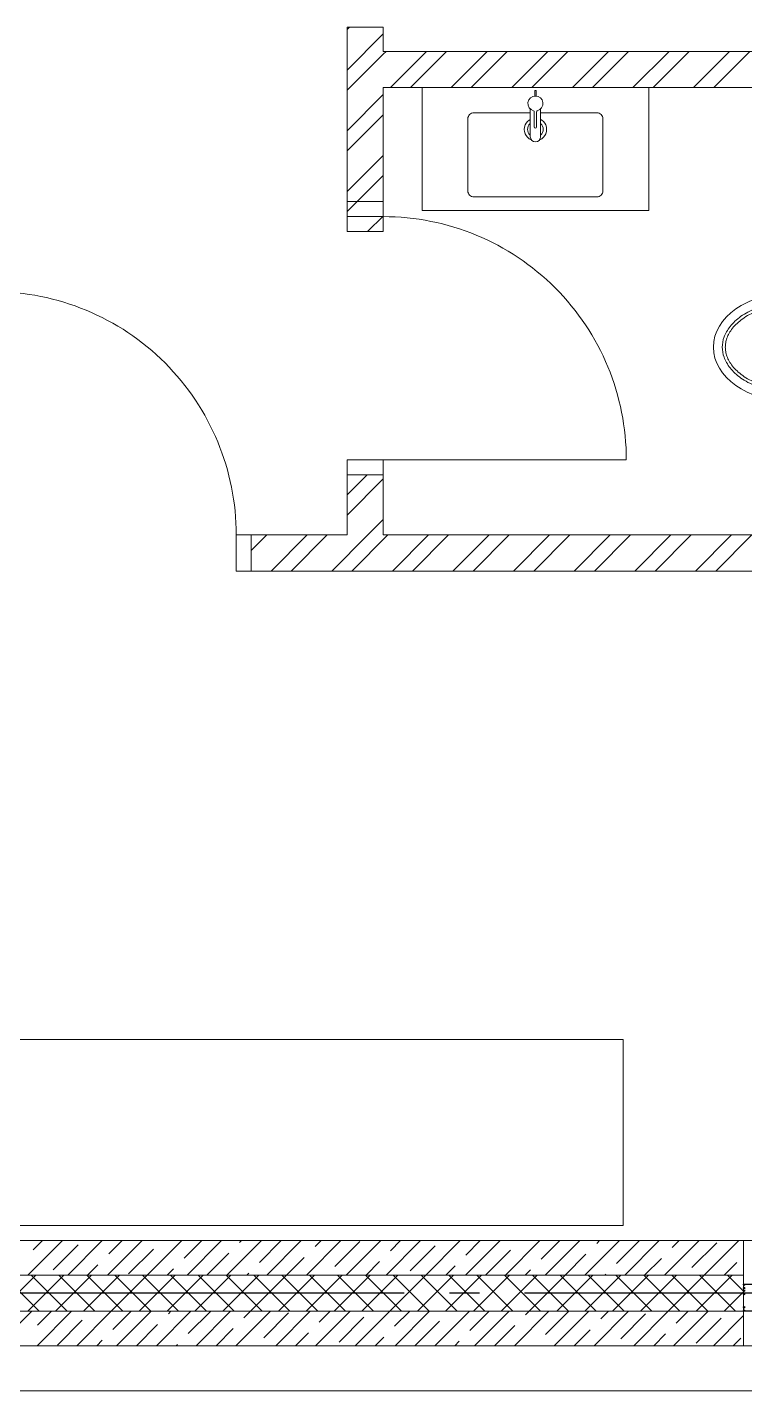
# Model space of a CAD drawing. Header units: inches. Extents: x -21163 to 11874, y -14995 to 6550.
# Drawn here: x -3412 to -1021, y -7989 to -3449 of the extents above; entities that cross this region are included whole.
import ezdxf

# ---------------------------------------------------------------- set-up
doc = ezdxf.new("R2010")
doc.units = ezdxf.units.IN
doc.header["$MEASUREMENT"] = 0
doc.set_wipeout_variables(frame=1)
doc.linetypes.add('CONTI', pattern=[0])
doc.linetypes.add('GOST2.303 5', pattern=[24, 20, -1.5, 1, -1.5])
doc.layers.get('0').update_dxf_attribs({"color": 8})
doc.layers.add('axis_dim', color=8, linetype='CONTI')
doc.layers.add('PVC', color=8, linetype='Continuous')
for name, color, linetype, lineweight in [('doors_windows', 8, 'Continuous', 5), ('furniture', 8, 'Continuous', 0), ('sanitary', 8, 'Continuous', 9), ('stair1', 8, 'Continuous', 15), ('Wall2', 8, 'Continuous', 5)]:
    doc.layers.add(name, color=color, linetype=linetype, lineweight=lineweight)

# ---------------------------------------------------------------- blocks, each defined once
blk = doc.blocks.new('XR_TYPE 4_P1$0$Vero Basin 48x31')
at = {"color": 0, "linetype": 'Continuous'}
blk.add_lwpolyline([(-0.205, -0.035, 0.414214), (-0.225, -0.055), (-0.225, -0.295, 0.414214), (-0.205, -0.315), (0.205, -0.315, 0.414214), (0.225, -0.295), (0.225, -0.055, 0.414214), (0.205, -0.035)], format="xyb", close=True, dxfattribs=at)
for radius in [0.0375, 0.026]:
    blk.add_circle((0, -0.09), radius, dxfattribs=at)
blk = doc.blocks.new('XR_TYPE 4_P1$0$hansgrohe Metris S basin tap_TOP')
blk.add_wipeout([(0.0021, 0.0249), (0.0021, 0.0436), (-0.0029, 0.0436), (-0.0029, 0.0248), (-0.0042, 0.0246), (-0.0055, 0.0244), (-0.0081, 0.0236), (-0.0105, 0.0227), (-0.013, 0.0213), (-0.0155, 0.0196), (-0.0177, 0.0176), (-0.0194, 0.0157), (-0.021, 0.0136), (-0.0223, 0.0112), (-0.0225, 0.0109), (-0.0234, 0.0088), (-0.0243, 0.0059), (-0.0248, 0.0031), (-0.025, 0), (-0.0249, -0.0022), (-0.0245, -0.0052), (-0.0238, -0.0076), (-0.0228, -0.0104), (-0.0215, -0.0128), (-0.0201, -0.0149), (-0.0179, -0.0174), (-0.017, -0.0183), (-0.017, -0.111), (-0.0168, -0.1134), (-0.0164, -0.1154), (-0.0158, -0.1173), (-0.0147, -0.1195), (-0.0135, -0.1214), (-0.0122, -0.1229), (-0.0106, -0.1243), (-0.0086, -0.1257), (-0.0065, -0.1267), (-0.0044, -0.1274), (-0.0022, -0.1279), (0, -0.128), (0.0024, -0.1278), (0.0044, -0.1274), (0.0065, -0.1267), (0.0083, -0.1258), (0.0104, -0.1245), (0.012, -0.1231), (0.0136, -0.1212), (0.0147, -0.1196), (0.0158, -0.1173), (0.0164, -0.1156), (0.0169, -0.1129), (0.017, -0.111), (0.017, -0.0182), (0.0183, -0.017), (0.0198, -0.0152), (0.0216, -0.0126), (0.0227, -0.0105), (0.0238, -0.0076), (0.0245, -0.0051), (0.0249, -0.0024), (0.025, 0), (0.0247, 0.0039), (0.0243, 0.0058), (0.0234, 0.0088), (0.0223, 0.0113), (0.0212, 0.0132), (0.0195, 0.0157), (0.0177, 0.0177), (0.0156, 0.0195), (0.0131, 0.0213), (0.0108, 0.0225), (0.0074, 0.0239), (0.0053, 0.0244)])
for p, q in [((-0.017, -0.111), (-0.017, -0.0183)), ((-0.004, -0.078), (-0.004, -0.0275)), ((0.004, -0.0275), (0.004, -0.078)), ((0.017, -0.111), (0.017, -0.0182))]:
    blk.add_line(p, q)
blk.add_lwpolyline([(-0.0029, 0.0248), (-0.0029, 0.0436), (0.0021, 0.0436), (0.0021, 0.0249)])
for centre, radius, start, end in [((0, 0), 0.025, 284.3837, 255.6163), ((-0.0075, -0.0275), 0.00348, 359.0153, 68.563), ((0.0075, -0.0274), 0.00345, 111.1125, 181.3092), ((0, -0.078), 0.004, 180, 0), ((0, -0.111), 0.017, 180, 0)]:
    blk.add_arc(centre, radius, start, end)
blk = doc.blocks.new('jy6r')
at = {"color": 0}
for p, q in [((64668.2, -13271.9), (64373.4, -13271.8)), ((64589.5, -13301.9), (64373.4, -13301.8)), ((64668.2, -13631.9), (64668.2, -13271.9)), ((64571.7, -13311.9), (64373.4, -13311.8)), ((64601.8, -13347.4), (64624.8, -13347.4)), ((64624.8, -13347.4), (64624.6, -13554.5)), ((64624.6, -13554.5), (64602.2, -13554.5)), ((64571.5, -13591.9), (64373.2, -13591.8)), ((64589.3, -13601.9), (64373.2, -13601.8)), ((64668.2, -13631.9), (64373.2, -13631.8))]:
    blk.add_line(p, q, dxfattribs=at)
for radius, end in [(485.2, 17.979), (465.2, 17.4853)]:
    blk.add_arc((64127.9, -13451.7), radius, 341.9643, end, dxfattribs=at)
at = {"color": 0, "lineweight": 9, "extrusion": (0, 0, -1)}
blk.add_ellipse((64373.3, -13451.8), major_axis=(-255.1, 0.1), ratio=0.705489, start_param=0, end_param=1.570796, dxfattribs=at)
at = {"color": 0, "lineweight": 9}
blk.add_ellipse((64373.3, -13451.8), major_axis=(-255.1, 0.1), ratio=0.705489, start_param=0, end_param=1.570796, dxfattribs=at)
for points, knots in [([(64373.2, -13601.8), (64354.8, -13601.8), (64335.5, -13600.2), (64306.5, -13595.1), (64296.9, -13592.9), (64277.9, -13587.6), (64268.5, -13584.4), (64250.4, -13577.3), (64241.7, -13573.2), (64225.2, -13564.4), (64217.3, -13559.6), (64202.9, -13549.4), (64196.2, -13543.9), (64184.2, -13532.7), (64178.9, -13526.9), (64164.8, -13509.3), (64158.3, -13497.2), (64149.9, -13473.8), (64148.1, -13462.5), (64148.1, -13440.9), (64149.9, -13429.5), (64158.3, -13406.1), (64164.9, -13394.1), (64178.9, -13376.5), (64184.3, -13370.7), (64196.3, -13359.5), (64203, -13354), (64217.5, -13343.8), (64225.3, -13339), (64241.8, -13330.2), (64250.6, -13326.2), (64268.6, -13319.1), (64278, -13315.9), (64297, -13310.6), (64306.7, -13308.5), (64335.7, -13303.3), (64355, -13301.8), (64373.4, -13301.8)], [-1.570796, -1.570796, -1.570796, -1.570796, -1.308997, -1.308997, -1.178097, -1.178097, -1.047198, -1.047198, -0.916298, -0.916298, -0.785398, -0.785398, -0.654498, -0.654498, -0.523599, -0.523599, -0.261799, -0.261799, 0, 0, 0.261799, 0.261799, 0.523599, 0.523599, 0.654498, 0.654498, 0.785398, 0.785398, 0.916298, 0.916298, 1.047198, 1.047198, 1.178097, 1.178097, 1.308997, 1.308997, 1.570796, 1.570796, 1.570796, 1.570796]), ([(64373.2, -13591.8), (64355.4, -13591.8), (64336.6, -13590.3), (64308.6, -13585.3), (64299.2, -13583.2), (64280.9, -13578), (64271.9, -13575), (64254.5, -13568.1), (64246.1, -13564.2), (64230.2, -13555.8), (64222.8, -13551.2), (64209, -13541.4), (64202.7, -13536.3), (64191.4, -13525.7), (64186.4, -13520.3), (64177.7, -13509.4), (64174, -13503.8), (64167.9, -13492.9), (64165.4, -13487.5), (64161.6, -13476.9), (64160.3, -13471.7), (64158.5, -13461.5), (64158.1, -13456.5), (64158.1, -13446.8), (64158.5, -13441.9), (64160.3, -13431.7), (64161.6, -13426.5), (64165.4, -13415.9), (64167.9, -13410.5), (64174, -13399.5), (64177.7, -13394), (64186.4, -13383.1), (64191.4, -13377.6), (64202.8, -13367.1), (64209.1, -13362), (64222.9, -13352.3), (64230.3, -13347.7), (64246.2, -13339.2), (64254.6, -13335.4), (64272, -13328.5), (64281, -13325.5), (64299.4, -13320.4), (64308.7, -13318.2), (64336.8, -13313.3), (64355.5, -13311.8), (64373.4, -13311.8)], [-1.570796, -1.570796, -1.570796, -1.570796, -1.308997, -1.308997, -1.178097, -1.178097, -1.047198, -1.047198, -0.916298, -0.916298, -0.785398, -0.785398, -0.654498, -0.654498, -0.523599, -0.523599, -0.392699, -0.392699, -0.261799, -0.261799, -0.1309, -0.1309, 0, 0, 0.1309, 0.1309, 0.261799, 0.261799, 0.392699, 0.392699, 0.523599, 0.523599, 0.654498, 0.654498, 0.785398, 0.785398, 0.916298, 0.916298, 1.047198, 1.047198, 1.178097, 1.178097, 1.308997, 1.308997, 1.570796, 1.570796, 1.570796, 1.570796])]:
    blk.add_open_spline(points, degree=3, knots=knots, dxfattribs=at)
blk = doc.blocks.new('*U17')
at = {"layer": 'PVC'}
for points in [[(527.8, 0), (599.5, 0, -0.414214), (600, -0.5), (600, -2.4), (600, -2.7), (598.5, -4.2), (598, -4.2, -0.414214), (597.5, -3.7), (597.5, -3.3, -0.198912), (597.6, -3.2), (598.2, -2.5, 0.700208), (598, -2), (593.8, -2.4, 0.388879)], [(593.8, -12), (597.7, -12.3, 0.700208), (597.9, -11.8), (597.6, -11.4, -0.198912), (597.5, -11.3), (597.5, -10.9, -0.414214), (598, -10.4), (598.5, -10.4), (600, -11.9), (600, -14.4), (598.5, -15.9), (598, -15.9, -0.414214), (597.5, -15.4), (597.5, -15, -0.198912), (597.6, -14.9), (597.9, -14.5, 0.700208), (597.7, -14), (593.8, -14.3, 0.388879)], [(593.8, -55.7), (597.7, -56, 0.700208), (597.9, -55.5), (597.6, -55.1, -0.198912), (597.5, -55), (597.5, -54.6, -0.414214), (598, -54.1), (598.5, -54.1), (600, -55.6), (600, -58.1), (598.5, -59.6), (598, -59.6, -0.414214), (597.5, -59.1), (597.5, -58.7, -0.198912), (597.6, -58.6), (597.9, -58.2, 0.700208), (597.7, -57.7), (593.8, -58, 0.388879)], [(593.8, -67.6), (598, -68, 0.700208), (598.2, -67.5), (597.6, -66.8, -0.198912), (597.5, -66.7), (597.5, -66.3, -0.414214), (598, -65.8), (598.5, -65.8), (600, -67.3), (600, -67.6), (600, -69.5, -0.414214), (599.5, -70), (593.8, -70, 0.414214)], [(593.8, -75.4), (599.5, -75.4, -0.414214), (600, -75.9), (600, -78.1), (598.5, -79.6), (598, -79.6, -0.414214), (597.5, -79.1), (597.5, -78.7, -0.198912), (597.6, -78.6), (598.2, -77.9, 0.700208), (598, -77.4), (593.8, -77.8, 0.388879)], [(593.8, -87.6), (598, -88, 0.700208), (598.2, -87.5), (597.6, -86.8, -0.198912), (597.5, -86.7), (597.5, -86.3, -0.414214), (598, -85.8), (598.5, -85.8), (600, -87.3), (600, -87.6), (600, -89.5, -0.414214), (599.5, -90), (554.8, -90)]]:
    blk.add_lwpolyline(points, format="xyb", dxfattribs=at)
blk = doc.blocks.new('*U23')
at = {"color": 0, "linetype": 'ByBlock', "ltscale": 10}
blk.add_lwpolyline([(-860, 0), (-860, 810, -0.414214), (-50, 0)], format="xyb", dxfattribs=at)
at = {"color": 0}
for points in [[(-910, 0), (-860, 0), (-860, -120.6), (-910, -120.6)], [(-50, 0), (0, 0), (0, -120.6), (-50, -120.6)]]:
    blk.add_lwpolyline(points, close=True, dxfattribs=at)
blk = doc.blocks.new('*U25')
at = {"color": 0, "linetype": 'ByBlock', "ltscale": 10}
blk.add_lwpolyline([(-50, 0), (-50, 810, 0.414214), (-860, 0)], format="xyb", dxfattribs=at)
at = {"color": 0}
for points in [[(-910, 0), (-860, 0), (-860, -120.6), (-910, -120.6)], [(-50, 0), (0, 0), (0, -120.6), (-50, -120.6)]]:
    blk.add_lwpolyline(points, close=True, dxfattribs=at)

msp = doc.modelspace()

# ---------------------------------------------------------------- linework, layer by layer
at = {"layer": 'axis_dim', "linetype": 'GOST2.303 5', "lineweight": 25, "ltscale": 100}
msp.add_lwpolyline([(244.6, -7664), (-18161.6, -7664)], dxfattribs=at)
at = {"layer": 'doors_windows', "lineweight": 20, "ltscale": 50}
msp.add_lwpolyline([(-425.6, -7839), (-1025.6, -7839), (-1025.6, -7489), (-425.6, -7489)], close=True, dxfattribs=at)
at = {"layer": 'furniture'}
msp.add_lwpolyline([(-3750.6, -6819), (-1425.6, -6819), (-1425.6, -7439), (-3750.6, -7439)], close=True, dxfattribs=at)
at = {"layer": 'sanitary', "linetype": 'ByBlock', "lineweight": 0}
msp.add_lwpolyline([(-2096.4, -3649.5), (-1340.8, -3649.5), (-1340.8, -4059.5), (-2096.4, -4059.5)], close=True, dxfattribs=at)
at = {"layer": 'stair1', "ltscale": 75}
msp.add_lwpolyline([(-13825.6, -7839), (-13825.6, -7989), (2924.9, -7989), (2924.9, -7839)], dxfattribs=at)
at = {"layer": 'Wall2', "ltscale": 100}
for points in [[(-2345.6, -3456.6), (-2337.9, -3449)], [(-2345.6, -4129.5), (-2345.6, -3449)], [(-2345.6, -3449), (-2225.6, -3449)], [(-2225.6, -3449), (-2225.6, -3529.5)], [(-2345.6, -3591.3), (-2225.6, -3471.3)], [(-2345.6, -3658.7), (-2225.6, -3538.7)], [(-2225.6, -3538.7), (-2216.3, -3529.5)], [(-2225.6, -3529.5), (-425.6, -3529.5)], [(-2201.6, -3649.5), (-2081.6, -3529.5)], [(-2134.3, -3649.5), (-2014.3, -3529.5)], [(-1999.6, -3649.5), (-1879.6, -3529.5)], [(-1932.2, -3649.5), (-1812.2, -3529.5)], [(-1595.5, -3649.5), (-1475.5, -3529.5)], [(-1528.1, -3649.5), (-1408.1, -3529.5)], [(-1393.4, -3649.5), (-1273.4, -3529.5)], [(-1326.1, -3649.5), (-1206.1, -3529.5)], [(-1191.4, -3649.5), (-1071.4, -3529.5)], [(-1124, -3649.5), (-1004, -3529.5)], [(-2345.6, -3793.4), (-2225.6, -3673.4)], [(-2225.6, -3649.5), (-2225.6, -4129.5)], [(-2345.6, -3860.7), (-2225.6, -3740.7)], [(-2345.6, -3995.5), (-2225.6, -3875.5)], [(-2345.6, -4062.8), (-2225.6, -3942.8)], [(-2277.6, -4129.5), (-2225.6, -4077.5)], [(-2225.6, -4129.5), (-2345.6, -4129.5)], [(-2345.6, -5005.7), (-2279.3, -4939.5)], [(-2345.6, -5139.5), (-2345.6, -4939.5)], [(-2345.6, -4939.5), (-2225.6, -4939.5)], [(-2225.6, -4939.5), (-2225.6, -5139.5)], [(-2345.6, -5073.1), (-2225.6, -4953.1)], [(-2277.3, -5139.5), (-2225.6, -5087.8)], [(-2665.6, -5191), (-2614, -5139.5)], [(-2665.6, -5259.5), (-2665.6, -5139.5)], [(-2665.6, -5139.5), (-2345.6, -5139.5)], [(-2599.3, -5259.5), (-2479.3, -5139.5)], [(-2532, -5259.5), (-2412, -5139.5)], [(-2397.3, -5259.5), (-2277.3, -5139.5)], [(-2329.9, -5259.5), (-2209.9, -5139.5)], [(-2225.6, -5139.5), (-425.6, -5139.5)], [(-2195.2, -5259.5), (-2075.2, -5139.5)], [(-2127.9, -5259.5), (-2007.9, -5139.5)], [(-1993.2, -5259.5), (-1873.2, -5139.5)], [(-1925.8, -5259.5), (-1805.8, -5139.5)], [(-1791.1, -5259.5), (-1671.1, -5139.5)], [(-1723.8, -5259.5), (-1603.8, -5139.5)], [(-1589, -5259.5), (-1469, -5139.5)], [(-1521.7, -5259.5), (-1401.7, -5139.5)], [(-1387, -5259.5), (-1267, -5139.5)], [(-1319.6, -5259.5), (-1199.6, -5139.5)], [(-1184.9, -5259.5), (-1064.9, -5139.5)], [(-1117.6, -5259.5), (-997.6, -5139.5)], [(-425.6, -5259.5), (-2665.6, -5259.5)], [(-1025.6, -7489), (-5645.5, -7489)], [(-3409.6, -7604), (-3294.6, -7489)], [(-3391.7, -7519.8), (-3360.9, -7489)], [(-3277, -7604), (-3162, -7489)], [(-3144.4, -7604), (-3029.4, -7489)], [(-3140.5, -7533.7), (-3095.7, -7489)], [(-3011.8, -7604), (-2896.8, -7489)], [(-2889.2, -7547.7), (-2830.6, -7489)], [(-2879.3, -7604), (-2764.3, -7489)], [(-2746.7, -7604), (-2631.7, -7489)], [(-2704.3, -7495.3), (-2698, -7489)], [(-2638, -7561.6), (-2565.4, -7489)], [(-2614.1, -7604), (-2499.1, -7489)], [(-2481.5, -7604), (-2366.5, -7489)], [(-2453, -7509.2), (-2432.8, -7489)], [(-2348.9, -7604), (-2233.9, -7489)], [(-2216.4, -7604), (-2101.4, -7489)], [(-2201.8, -7523.1), (-2167.6, -7489)], [(-2083.8, -7604), (-1968.8, -7489)], [(-1951.2, -7604), (-1836.2, -7489)], [(-1950.5, -7537.1), (-1902.5, -7489)], [(-1818.6, -7604), (-1703.6, -7489)], [(-1699.3, -7551), (-1637.3, -7489)], [(-1686, -7604), (-1571, -7489)], [(-1553.4, -7604), (-1438.4, -7489)], [(-1514.3, -7498.6), (-1504.7, -7489)], [(-1448.1, -7564.9), (-1372.1, -7489)], [(-1420.9, -7604), (-1305.9, -7489)], [(-1288.3, -7604), (-1173.3, -7489)], [(-1263.1, -7512.5), (-1239.6, -7489)], [(-1155.7, -7604), (-1040.7, -7489)], [(-1025.6, -7604), (-1025.6, -7489)], [(-3325.4, -7586.1), (-3242.6, -7503.3)], [(-3074.2, -7600), (-2991.3, -7517.2)], [(-2813, -7604), (-2740.1, -7531.1)], [(-2386.7, -7575.5), (-2303.9, -7492.6)], [(-2135.5, -7589.4), (-2052.6, -7506.6)], [(-1884.3, -7603.4), (-1801.4, -7520.5)], [(-1619.7, -7604), (-1550.1, -7534.4)], [(-1196.8, -7578.8), (-1113.9, -7496)], [(-3210.7, -7604), (-3176.3, -7569.5)], [(-2547.8, -7604), (-2488.8, -7545)], [(-2282.6, -7604), (-2237.6, -7558.9)], [(-2017.5, -7604), (-1986.3, -7572.9)], [(-1354.6, -7604), (-1298.9, -7548.3)], [(-1089.4, -7604), (-1047.7, -7562.3)], [(-1025.6, -7604), (-5645.5, -7604)], [(-5645.5, -7604), (-1025.6, -7604)], [(-3503.1, -7724), (-3383.1, -7604)], [(-3371.8, -7724), (-3491.8, -7604)], [(-3410.3, -7724), (-3290.3, -7604)], [(-3279, -7724), (-3399, -7604)], [(-3317.5, -7724), (-3197.5, -7604)], [(-3186.2, -7724), (-3306.2, -7604)], [(-3224.7, -7724), (-3104.7, -7604)], [(-3093.4, -7724), (-3213.4, -7604)], [(-3131.8, -7724), (-3011.8, -7604)], [(-3000.6, -7724), (-3120.6, -7604)], [(-3039, -7724), (-2919, -7604)], [(-2907.8, -7724), (-3027.8, -7604)], [(-2946.2, -7724), (-2826.2, -7604)], [(-2945.6, -7604), (-2925, -7583.5)], [(-2815, -7724), (-2935, -7604)], [(-2853.4, -7724), (-2733.4, -7604)], [(-2722.2, -7724), (-2842.2, -7604)], [(-2760.6, -7724), (-2640.6, -7604)], [(-2629.4, -7724), (-2749.4, -7604)], [(-2680.4, -7604), (-2673.8, -7597.4)], [(-2667.8, -7724), (-2547.8, -7604)], [(-2536.6, -7724), (-2656.6, -7604)], [(-2575, -7724), (-2455, -7604)], [(-2443.8, -7724), (-2563.8, -7604)], [(-2482.2, -7724), (-2362.2, -7604)], [(-2350.9, -7724), (-2470.9, -7604)], [(-2389.4, -7724), (-2269.4, -7604)], [(-2258.1, -7724), (-2378.1, -7604)], [(-2296.6, -7724), (-2176.6, -7604)], [(-2165.3, -7724), (-2285.3, -7604)], [(-2203.8, -7724), (-2083.8, -7604)], [(-2072.5, -7724), (-2192.5, -7604)], [(-2111, -7724), (-1991, -7604)], [(-1979.7, -7724), (-2099.7, -7604)], [(-2018.2, -7724), (-1898.2, -7604)], [(-1886.9, -7724), (-2006.9, -7604)], [(-1925.3, -7724), (-1805.3, -7604)], [(-1794.1, -7724), (-1914.1, -7604)], [(-1832.5, -7724), (-1712.5, -7604)], [(-1701.3, -7724), (-1821.3, -7604)], [(-1752.3, -7604), (-1735.1, -7586.8)], [(-1739.7, -7724), (-1619.7, -7604)], [(-1608.5, -7724), (-1728.5, -7604)], [(-1646.9, -7724), (-1526.9, -7604)], [(-1515.7, -7724), (-1635.7, -7604)], [(-1554.1, -7724), (-1434.1, -7604)], [(-1422.9, -7724), (-1542.9, -7604)], [(-1487.1, -7604), (-1483.9, -7600.7)], [(-1461.3, -7724), (-1341.3, -7604)], [(-1330.1, -7724), (-1450.1, -7604)], [(-1368.5, -7724), (-1248.5, -7604)], [(-1237.3, -7724), (-1357.3, -7604)], [(-1275.7, -7724), (-1155.7, -7604)], [(-1144.4, -7724), (-1264.4, -7604)], [(-1182.9, -7724), (-1062.9, -7604)], [(-1051.6, -7724), (-1171.6, -7604)], [(-1025.6, -7657.3), (-1078.8, -7604)], [(-1025.6, -7724), (-1025.6, -7604)], [(-1090.1, -7724), (-1025.6, -7659.5)], [(-1025.6, -7724), (-5645.5, -7724)], [(-5645.5, -7724), (-1025.6, -7724)], [(-3512, -7839), (-3397, -7724)], [(-3379.4, -7839), (-3264.4, -7724)], [(-3377.8, -7771.1), (-3330.7, -7724)], [(-3311.5, -7837.4), (-3228.6, -7754.5)], [(-3246.8, -7839), (-3131.8, -7724)], [(-3126.5, -7785), (-3065.6, -7724)], [(-3114.3, -7839), (-2999.3, -7724)], [(-2981.7, -7839), (-2866.7, -7724)], [(-2941.6, -7732.6), (-2933, -7724)], [(-2875.3, -7798.9), (-2800.4, -7724)], [(-2849.1, -7839), (-2734.1, -7724)], [(-2716.5, -7839), (-2601.5, -7724)], [(-2690.4, -7746.5), (-2667.8, -7724)], [(-2624.1, -7812.8), (-2541.2, -7730)], [(-2583.9, -7839), (-2468.9, -7724)], [(-2451.4, -7839), (-2336.4, -7724)], [(-2439.1, -7760.5), (-2402.6, -7724)], [(-2372.8, -7826.8), (-2290, -7743.9)], [(-2318.8, -7839), (-2203.8, -7724)], [(-2187.9, -7774.4), (-2137.5, -7724)], [(-2186.2, -7839), (-2071.2, -7724)], [(-2119.9, -7839), (-2038.7, -7757.8)], [(-2053.6, -7839), (-1938.6, -7724)], [(-1936.6, -7788.3), (-1872.3, -7724)], [(-1921, -7839), (-1806, -7724)], [(-1788.4, -7839), (-1673.4, -7724)], [(-1751.7, -7735.9), (-1739.7, -7724)], [(-1685.4, -7802.2), (-1607.1, -7724)], [(-1655.9, -7839), (-1540.9, -7724)], [(-1523.3, -7839), (-1408.3, -7724)], [(-1500.4, -7749.9), (-1474.6, -7724)], [(-1434.1, -7816.2), (-1351.3, -7733.3)], [(-1390.7, -7839), (-1275.7, -7724)], [(-1258.1, -7839), (-1143.1, -7724)], [(-1249.2, -7763.8), (-1209.4, -7724)], [(-1182.9, -7830.1), (-1100, -7747.2)], [(-1125.5, -7839), (-1025.6, -7739)], [(-1025.6, -7839), (-1025.6, -7724)], [(-3048, -7839), (-2977.4, -7768.4)], [(-2782.8, -7839), (-2726.2, -7782.3)], [(-2517.6, -7839), (-2474.9, -7796.3)], [(-1854.7, -7839), (-1787.5, -7771.7)], [(-1589.6, -7839), (-1536.2, -7785.7)], [(-1324.4, -7839), (-1285, -7799.6)], [(-5645.5, -7839), (-1025.6, -7839)], [(-3180.6, -7839), (-3162.3, -7820.8)], [(-2915.4, -7839), (-2911.1, -7834.7)], [(-2252.5, -7839), (-2223.7, -7810.2)], [(-1987.3, -7839), (-1972.4, -7824.1)], [(-1722.1, -7839), (-1721.2, -7838)], [(-1059.2, -7839), (-1033.7, -7813.5)]]:
    msp.add_lwpolyline(points, dxfattribs=at)

# ---------------------------------------------------------------- block references
at = {"ltscale": 100, "rotation": 180}
msp.add_blockref('*U17', (-425.6, -7724), dxfattribs=at)
at = {"layer": 'doors_windows', "color": 8, "xscale": -1}
for name, p, rotation in [('*U23', (-2225.6, -4029.5), 269.9999936264059), ('*U25', (-3575.6, -5139.5), 359.9999936264059)]:
    msp.add_blockref(name, p, dxfattribs=dict(at, rotation=rotation))
at = {"layer": 'sanitary', "linetype": 'ByBlock', "lineweight": 0, "xscale": -1000, "yscale": 1000, "zscale": 1000}
msp.add_blockref('XR_TYPE 4_P1$0$Vero Basin 48x31', (-1718.6, -3698.9), dxfattribs=at)
at = {"layer": 'sanitary', "linetype": 'ByBlock', "lineweight": 0}
msp.add_blockref('jy6r', (-65243.8, 8937.5), dxfattribs=at)

# ---------------------------------------------------------------- next in the draw order: block references
at = {"layer": 'sanitary', "linetype": 'ByBlock', "lineweight": 0, "xscale": -1000, "yscale": 1000, "zscale": 1000}
msp.add_blockref('XR_TYPE 4_P1$0$hansgrohe Metris S basin tap_TOP', (-1718.6, -3702.9), dxfattribs=at)

# ---------------------------------------------------------------- next in the draw order: linework, layer by layer
at = {"layer": 'Wall2', "ltscale": 100}
for points in [[(-1797.5, -3649.5), (-1677.5, -3529.5)], [(-1730.2, -3649.5), (-1610.2, -3529.5)], [(-425.6, -3649.5), (-2225.6, -3649.5)]]:
    msp.add_lwpolyline(points, dxfattribs=at)

doc.saveas('drawing.dxf')
